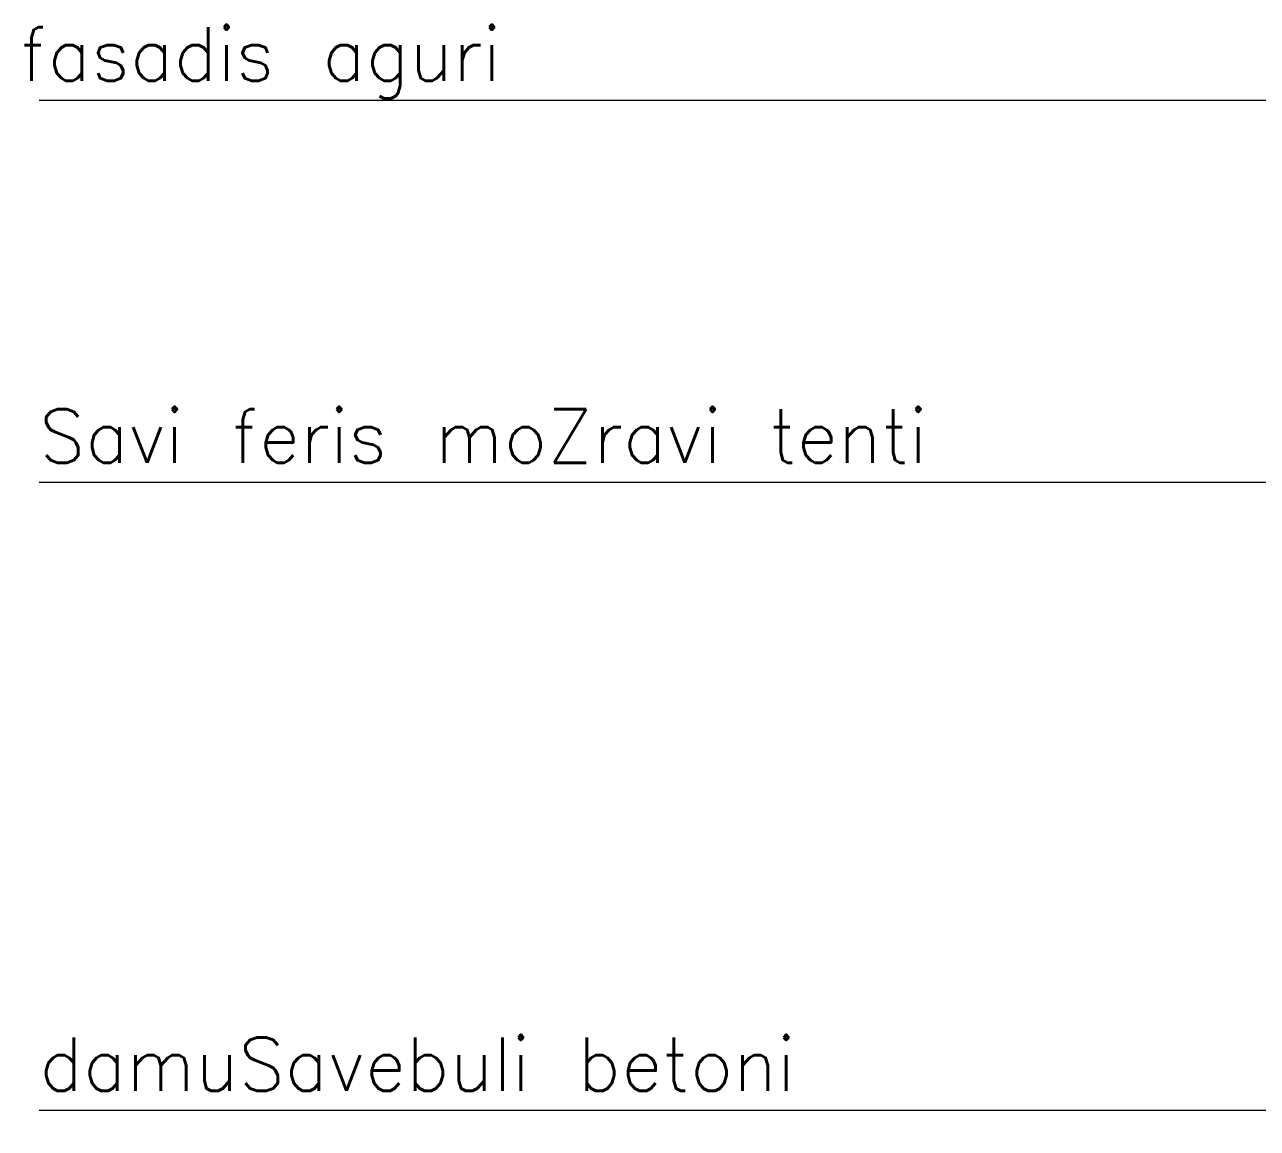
# Model space of a CAD drawing. Header units: millimetres. Extents: x 476571643 to 477489869, y 4620928210 to 4621294454.
# Drawn here: x 477390343 to 477397257, y 4621032267 to 4621038454 of the extents above; entities that cross this region are included whole.
import ezdxf

# ---------------------------------------------------------------- set-up
doc = ezdxf.new("R2010")
doc.units = ezdxf.units.MM
doc.header["$MEASUREMENT"] = 0
doc.layers.add('Annotation - Text_Pen_No__7_Pen_No__7_Pen_No__142', color=142, linetype='Continuous', lineweight=0)
doc.layers.add('zoma_Pen_No__5_Pen_No__142', color=142, linetype='Continuous', lineweight=0)
doc.layers.add('zoma_Pen_No__5', color=7, linetype='Continuous')

# ---------------------------------------------------------------- blocks, each defined once
blk = doc.blocks.new('Line_115', base_point=(477403849, 4621038028.9))
at = {"layer": 'zoma_Pen_No__5_Pen_No__142', "linetype": 'Continuous', "lineweight": 0}
blk.add_hatch(color=142, dxfattribs=at).paths.add_polyline_path([(477403749, 4621038028.9), (477403756.7, 4621037990.6), (477403778.3, 4621037958.2), (477403810.8, 4621037936.5), (477403849, 4621037928.9), (477403887.3, 4621037936.5), (477403919.8, 4621037958.2), (477403941.4, 4621037990.6), (477403949, 4621038028.9), (477403941.4, 4621038067.2), (477403919.8, 4621038099.6), (477403887.3, 4621038121.3), (477403849, 4621038128.9), (477403810.8, 4621038121.3), (477403778.3, 4621038099.6), (477403756.7, 4621038067.2)])
at = {"layer": 'zoma_Pen_No__5_Pen_No__142', "color": 142, "linetype": 'Continuous', "lineweight": 0}
blk.add_line((477403749, 4621038028.9), (477390425.5, 4621038028.9), dxfattribs=at)
blk.add_circle((477403849, 4621038028.9), 100, dxfattribs=at)
blk = doc.blocks.new('Line_118', base_point=(477403920.9, 4621032367.3))
at = {"layer": 'zoma_Pen_No__5_Pen_No__142', "linetype": 'Continuous', "lineweight": 0}
blk.add_hatch(color=142, dxfattribs=at).paths.add_polyline_path([(477403820.9, 4621032367.3), (477403828.5, 4621032329), (477403850.2, 4621032296.6), (477403882.6, 4621032274.9), (477403920.9, 4621032267.3), (477403959.2, 4621032274.9), (477403991.6, 4621032296.6), (477404013.3, 4621032329), (477404020.9, 4621032367.3), (477404013.3, 4621032405.5), (477403991.6, 4621032438), (477403959.2, 4621032459.7), (477403920.9, 4621032467.3), (477403882.6, 4621032459.7), (477403850.2, 4621032438), (477403828.5, 4621032405.5)])
at = {"layer": 'zoma_Pen_No__5_Pen_No__142', "color": 142, "linetype": 'Continuous', "lineweight": 0}
blk.add_line((477403820.9, 4621032367.3), (477390425.5, 4621032367.3), dxfattribs=at)
blk.add_circle((477403920.9, 4621032367.3), 100, dxfattribs=at)
blk = doc.blocks.new('Line_121', base_point=(477421235.9, 4621035887.1))
at = {"layer": 'zoma_Pen_No__5_Pen_No__142', "color": 142, "linetype": 'Continuous', "lineweight": 0}
blk.add_line((477421135.9, 4621035887.1), (477390425.5, 4621035887.1), dxfattribs=at)

msp = doc.modelspace()

# ---------------------------------------------------------------- block references
at = {"layer": 'zoma_Pen_No__5', "color": 142, "linetype": 'Continuous', "lineweight": 0}
for name, p in [('Line_115', (477403849.045, 4621038028.916)), ('Line_121', (477421235.883, 4621035887.063)), ('Line_118', (477403920.884, 4621032367.266))]:
    msp.add_blockref(name, p, dxfattribs=at)

# ---------------------------------------------------------------- texts
at = {"layer": 'Annotation - Text_Pen_No__7_Pen_No__7_Pen_No__142', "color": 142, "linetype": 'Continuous', "lineweight": 0, "char_height": 300, "attachment_point": 1}
for s, insert in [('\\A1;{\\pql;\\Ftxt.shx;fasadis aguri}', (477390317.645, 4621038439.696)), ('\\A1;{\\pql;\\Ftxt.shx;Savi feris moZravi tenti}', (477390425.48, 4621036297.843)), ('\\A1;{\\pql;\\Ftxt.shx;damuSavebuli betoni}', (477390425.48, 4621032777.146))]:
    msp.add_mtext(s, dxfattribs=dict(at, insert=insert))

doc.saveas('drawing.dxf')
